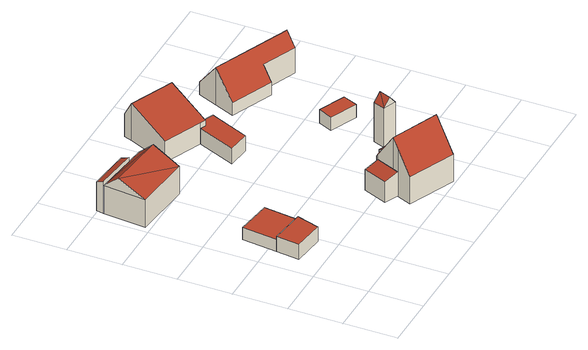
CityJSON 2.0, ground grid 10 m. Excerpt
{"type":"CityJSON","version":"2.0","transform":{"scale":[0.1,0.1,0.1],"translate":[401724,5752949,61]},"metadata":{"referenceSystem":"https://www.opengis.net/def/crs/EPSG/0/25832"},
"CityObjects":{
"building1":{"type":"Building","attributes":{"Gemeindeschluessel":"05515000","Geometrietyp2DReferenz":"3000","function":"31001_1310","roofType":"1000","measuredHeight":3},"geometry":[{"type":"Solid","lod":"2","boundaries":[[[[0,1,2,3]],[[4,5,1,0]],[[6,7,5,4]],[[3,2,7,6]],[[4,0,3,6]],[[1,5,7,2]]]],"semantics":{"surfaces":[{"type":"WallSurface"},{"type":"RoofSurface"},{"type":"GroundSurface"}],"values":[[0,0,0,0,1,2]]}}]},
"building2":{"type":"Building","attributes":{"Gemeindeschluessel":"05515000","Geometrietyp2DReferenz":"3000","function":"31001_2460","roofType":"1000","measuredHeight":2.33},"geometry":[{"type":"Solid","lod":"2","boundaries":[[[[8,9,2,10]],[[11,12,9,8]],[[13,1,12,11]],[[10,2,1,13]],[[11,8,10,13]],[[9,12,1,2]]]],"semantics":{"surfaces":[{"type":"WallSurface"},{"type":"RoofSurface"},{"type":"GroundSurface"}],"values":[[0,0,0,0,1,2]]}}]},
"building3":{"type":"Building","attributes":{"Gemeindeschluessel":"05515000","Geometrietyp2DReferenz":"3000","function":"31001_1000"},"address":[{"country":"Germany","locality":"Münster","thoroughfareNumber":"54a","thoroughfareName":"Heroldstraße"}],"children":["building3-1","building3-2"]},
"building3-1":{"type":"BuildingPart","attributes":{"roofType":"2100","measuredHeight":6.4},"parents":["building3"],"geometry":[{"type":"Solid","lod":"2","boundaries":[[[[14,15,16,17,18]],[[19,20,21,22,23]],[[18,17,20,19]],[[23,14,18,19]],[[16,21,20,17]],[[22,15,14,23]],[[21,16,15,22]]]],"semantics":{"surfaces":[{"type":"WallSurface"},{"type":"RoofSurface"},{"type":"GroundSurface"},{"type":"ClosureSurface"}],"values":[[0,0,0,1,2,0,3]]}}]},
"building3-2":{"type":"BuildingPart","attributes":{"roofType":"3100","measuredHeight":8.01},"parents":["building3"],"geometry":[{"type":"Solid","lod":"2","boundaries":[[[[24,25,26,27]],[[28,29,25,24]],[[22,21,29,28]],[[27,30,24]],[[28,31,22]],[[30,27,15,22]],[[22,31,30]],[[24,30,31]],[[31,28,24]],[[16,26,25,29,21]],[[16,15,27,26]],[[21,22,15,16]]]],"semantics":{"surfaces":[{"type":"WallSurface"},{"type":"RoofSurface"},{"type":"GroundSurface"},{"type":"ClosureSurface"}],"values":[[0,0,0,0,0,1,1,1,1,2,0,3]]}}]},
"building4":{"type":"Building","attributes":{"Gemeindeschluessel":"05515000","Geometrietyp2DReferenz":"3000","function":"31001_2460","roofType":"2100","measuredHeight":4.8},"geometry":[{"type":"Solid","lod":"2","boundaries":[[[[32,33,34,35]],[[36,37,33,32]],[[38,39,37,36]],[[35,34,39,38]],[[36,32,35,38]],[[33,37,39,34]]]],"semantics":{"surfaces":[{"type":"WallSurface"},{"type":"RoofSurface"},{"type":"GroundSurface"}],"values":[[0,0,0,0,1,2]]}}]},
"building5":{"type":"Building","attributes":{"Gemeindeschluessel":"05515000","Geometrietyp2DReferenz":"3000","function":"31001_1000","roofType":"3100","measuredHeight":11.29},"address":[{"country":"Germany","locality":"Münster","thoroughfareNumber":"56","thoroughfareName":"Heroldstraße"}],"geometry":[{"type":"Solid","lod":"2","boundaries":[[[[40,41,42,43]],[[44,45,41,40]],[[46,47,45,44]],[[48,49,47,46]],[[50,51,49,48]],[[52,53,51,50]],[[54,55,53,52]],[[56,57,55,54]],[[58,59,57,56]],[[60,61,59,58]],[[62,63,61,60]],[[43,42,63,62]],[[56,54,52,50,48,46,44,40,58]],[[43,62,60,58,40]],[[41,45,47,49,51,53,55,57,59,61,63,42]]]],"semantics":{"surfaces":[{"type":"WallSurface"},{"type":"RoofSurface"},{"type":"GroundSurface"}],"values":[[0,0,0,0,0,0,0,0,0,0,0,0,1,1,2]]}}]},
"building6":{"type":"Building","attributes":{"Gemeindeschluessel":"05515000","Geometrietyp2DReferenz":"3000","function":"31001_2460","roofType":"2100","measuredHeight":5.33},"geometry":[{"type":"Solid","lod":"2","boundaries":[[[[64,65,66,67]],[[68,69,65,64]],[[70,71,69,68]],[[67,66,71,70]],[[68,64,67,70]],[[65,69,71,66]]]],"semantics":{"surfaces":[{"type":"WallSurface"},{"type":"RoofSurface"},{"type":"GroundSurface"}],"values":[[0,0,0,0,1,2]]}}]},
"building7":{"type":"Building","attributes":{"Gemeindeschluessel":"05515000","Geometrietyp2DReferenz":"3000","function":"31001_2460","roofType":"1000","measuredHeight":3.1},"geometry":[{"type":"Solid","lod":"2","boundaries":[[[[72,73,74,75]],[[76,77,73,72]],[[78,79,77,76]],[[80,81,79,78]],[[82,83,81,80]],[[75,74,83,82]],[[80,78,76,72,75,82]],[[73,77,79,81,83,74]]]],"semantics":{"surfaces":[{"type":"WallSurface"},{"type":"RoofSurface"},{"type":"GroundSurface"}],"values":[[0,0,0,0,0,0,1,2]]}}]},
"building8":{"type":"Building","attributes":{"Gemeindeschluessel":"05515000","Geometrietyp2DReferenz":"3000","function":"31001_1000","roofType":"3100","measuredHeight":7.59},"address":[{"country":"Germany","locality":"Münster","thoroughfareNumber":"54d","thoroughfareName":"Heroldstraße"}],"geometry":[{"type":"Solid","lod":"2","boundaries":[[[[84,85,86,87]],[[88,89,85,84]],[[90,91,89,88]],[[92,93,91,90]],[[94,73,93,92]],[[95,74,73,94]],[[96,83,74,95]],[[97,98,83,96]],[[99,100,98,97]],[[101,102,100,99]],[[103,104,102,101]],[[87,86,104,103]],[[97,96,95,94,92,99]],[[90,88,84,87,103,101,99,92]],[[85,89,91,93,73,74,83,98,100,102,104,86]]]],"semantics":{"surfaces":[{"type":"WallSurface"},{"type":"RoofSurface"},{"type":"GroundSurface"}],"values":[[0,0,0,0,0,0,0,0,0,0,0,0,1,1,2]]}}]},
"building9":{"type":"Building","attributes":{"Gemeindeschluessel":"05515000","Geometrietyp2DReferenz":"3000","function":"31001_2500","roofType":"3100","measuredHeight":9.54},"geometry":[{"type":"Solid","lod":"2","boundaries":[[[[105,106,107,108]],[[109,110,106,105]],[[111,112,110,109]],[[108,107,112,111]],[[105,113,109]],[[111,114,108]],[[113,105,108]],[[108,114,113]],[[109,113,114]],[[114,111,109]],[[106,110,112,107]]]],"semantics":{"surfaces":[{"type":"WallSurface"},{"type":"RoofSurface"},{"type":"GroundSurface"}],"values":[[0,0,0,0,0,0,1,1,1,1,2]]}}]},
"building10":{"type":"Building","attributes":{"Gemeindeschluessel":"05515000","Geometrietyp2DReferenz":"3000","function":"31001_2500","roofType":"1000","measuredHeight":2.71},"address":[{"country":"Germany","locality":"Münster","thoroughfareNumber":"56c","thoroughfareName":"Heroldstraße"}],"geometry":[{"type":"Solid","lod":"2","boundaries":[[[[115,116,117,118]],[[119,120,116,115]],[[121,122,120,119]],[[118,117,122,121]],[[119,115,118,121]],[[116,120,122,117]]]],"semantics":{"surfaces":[{"type":"WallSurface"},{"type":"RoofSurface"},{"type":"GroundSurface"}],"values":[[0,0,0,0,1,2]]}}]},
"building11":{"type":"Building","attributes":{"Gemeindeschluessel":"05515000","Geometrietyp2DReferenz":"3000","function":"31001_1000","roofType":"3100","measuredHeight":7.58},"address":[{"country":"Germany","locality":"Münster","thoroughfareNumber":"54e","thoroughfareName":"Heroldstraße"},{"country":"Germany","locality":"Münster","thoroughfareNumber":"54f","thoroughfareName":"Heroldstraße"}],"geometry":[{"type":"Solid","lod":"2","boundaries":[[[[123,124,125,126]],[[127,128,124,123]],[[129,130,128,127]],[[131,132,130,129]],[[133,134,132,131]],[[135,136,134,133]],[[137,138,136,135]],[[139,140,138,137]],[[126,125,140,139]],[[133,131,129,127,135]],[[123,126,139,137,135,127]],[[124,128,130,132,134,136,138,140,125]]]],"semantics":{"surfaces":[{"type":"WallSurface"},{"type":"RoofSurface"},{"type":"GroundSurface"}],"values":[[0,0,0,0,0,0,0,0,0,1,1,2]]}}]}
},
"vertices":[
[100,174,39],[100,174,9],[33,182,9],[33,182,39],[87,132,39],[87,132,9],[28,139,39],[28,139,9],
[41,247,33],[41,247,9],[33,182,33],[108,238,33],[108,238,9],[100,174,33],
[91,476,74],[91,476,66],[91,476,10],[92,491,10],[92,491,68],[13,499,68],[13,499,10],[11,485,10],[11,485,66],[11,485,74],
[113,395,66],[113,395,10],[122,472,10],[122,472,66],[3,406,66],[3,406,10],[119,445,91],[8,457,91],
[241,81,45],[241,81,4],[267,70,4],[267,70,52],[260,126,45],[260,126,4],[286,115,52],[286,115,4],
[272,80,116],[272,80,3],[267,70,3],[267,70,100],[286,115,63],[286,115,3],[288,118,57],[288,118,3],[308,109,57],[308,109,3],[358,88,57],[358,88,3],[374,82,57],[374,82,3],[363,56,98],[363,56,3],[365,55,98],[365,55,3],[360,43,116],[360,43,3],[344,5,57],[344,5,3],[256,43,57],[256,43,3],
[358,88,59],[358,88,6],[366,106,6],[366,106,49],[308,109,59],[308,109,6],[316,127,49],[316,127,6],
[275,433,40],[275,433,9],[269,420,9],[269,420,40],[302,421,40],[302,421,9],[271,348,40],[271,348,9],[229,353,40],[229,353,9],[259,424,40],[259,424,9],
[290,520,53],[290,520,9],[226,547,9],[226,547,53],[291,521,50],[291,521,9],[309,514,50],[309,514,9],[301,495,84],[301,495,9],[275,433,57],[269,420,51],[259,424,51],[186,455,51],[186,455,9],[219,531,84],[219,531,9],[225,546,55],[225,546,9],[226,546,55],[226,546,9],
[386,168,87],[386,168,8],[377,146,8],[377,146,87],[410,158,87],[410,158,8],[401,136,87],[401,136,8],[398,163,103],[389,141,103],
[446,250,35],[446,250,8],[396,272,8],[396,272,35],[435,223,35],[435,223,8],[384,245,35],[384,245,8],
[351,409,36],[351,409,11],[431,375,11],[431,375,36],[367,446,87],[367,446,11],[383,483,36],[383,483,11],[463,449,36],[463,449,11],[528,421,36],[528,421,11],[512,384,87],[512,384,11],[504,366,62],[504,366,11],[439,393,62],[439,393,11]
]}
